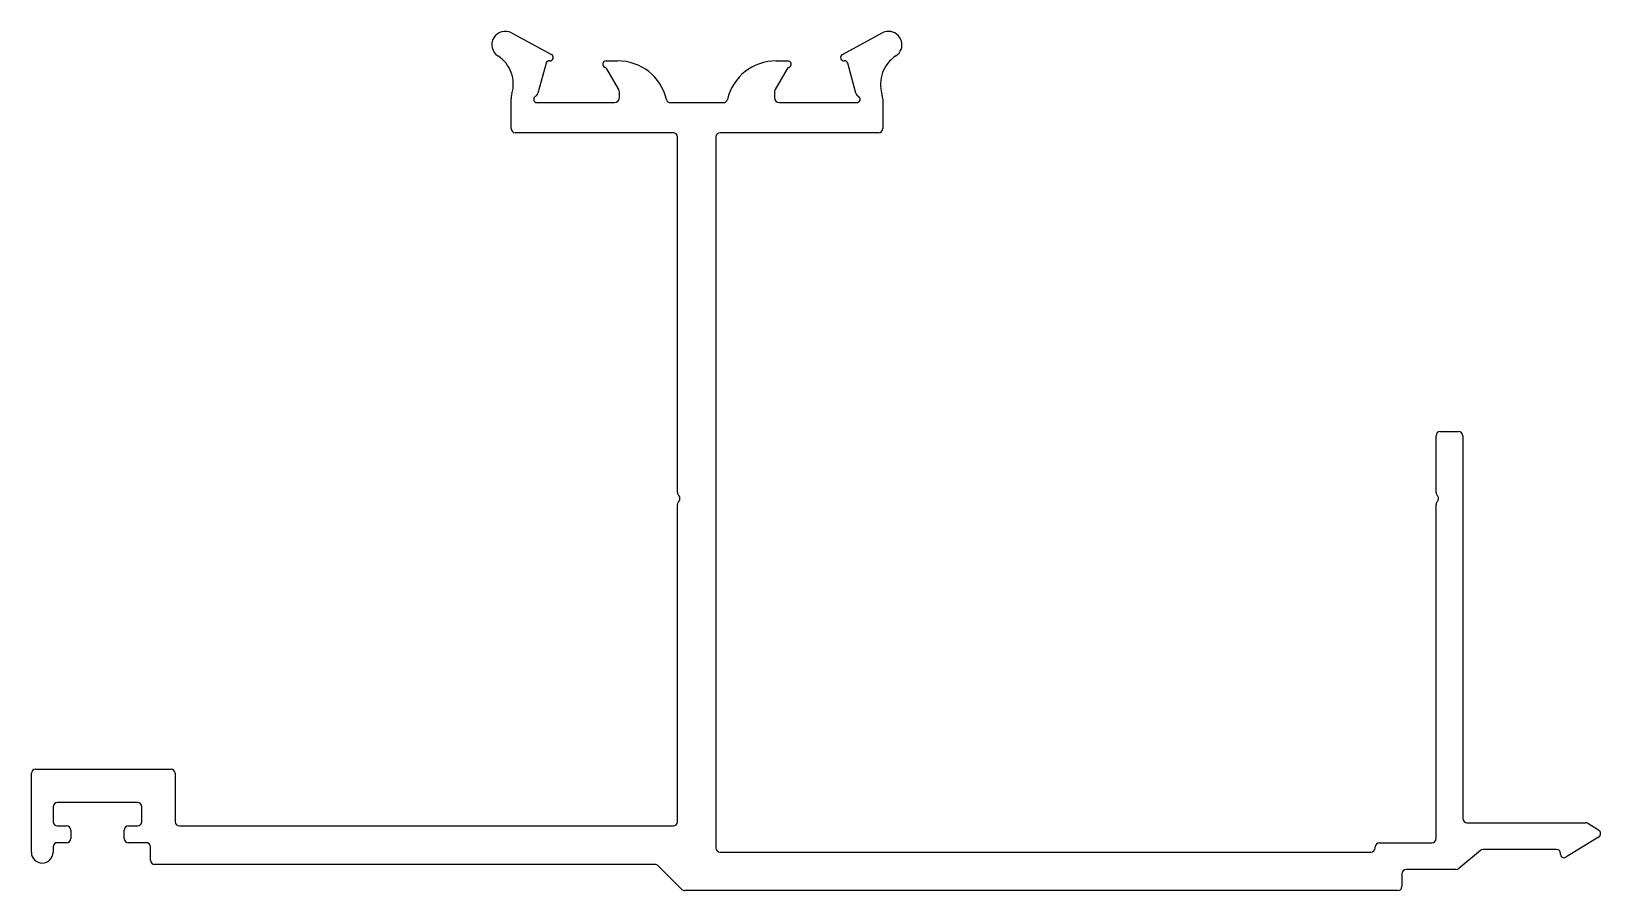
# Model space of a CAD drawing. Header units: inches. Extents: x -44 to 49.9, y 0.1 to 51.5.
import ezdxf

# ---------------------------------------------------------------- set-up
doc = ezdxf.new("R2010")
doc.units = ezdxf.units.IN
doc.header["$MEASUREMENT"] = 0
doc.layers.add('CLIP', color=7, linetype='Continuous')

msp = doc.modelspace()

# ---------------------------------------------------------------- linework, layer by layer
at = {"layer": 'CLIP', "color": 7, "linetype": 'Continuous'}
for p, q in [((-15.266, 51.41), (-12.882, 50.119)), ((4.511, 50.119), (6.895, 51.41)), ((-9.62, 49.743), (-8.927, 49.743)), ((0.557, 49.743), (1.25, 49.743)), ((-13.202, 49.597), (-13.695, 47.803)), ((-8.86, 48.027), (-9.575, 49.264)), ((1.204, 49.264), (0.49, 48.027)), ((5.324, 47.803), (4.832, 49.597)), ((-8.82, 47.543), (-8.82, 47.877)), ((0.45, 47.877), (0.45, 47.543)), ((-15.295, 45.693), (-15.295, 47.474)), ((-13.747, 47.243), (-9.12, 47.243)), ((-5.765, 47.243), (-2.606, 47.243)), ((0.75, 47.243), (5.376, 47.243)), ((6.924, 47.474), (6.924, 45.693)), ((-5.594, 45.443), (-15.045, 45.443)), ((-5.344, 23.913), (-5.344, 45.193)), ((-3.044, 45.193), (-3.044, 2.643)), ((6.674, 45.443), (-2.794, 45.443)), ((40.009, 23.913), (40.009, 27.309)), ((40.259, 27.559), (41.359, 27.559)), ((41.609, 27.309), (41.609, 4.408)), ((-5.344, 4.213), (-5.344, 23.205)), ((40.009, 3.204), (40.009, 23.205)), ((-43.979, 2.395), (-43.979, 7.113)), ((-43.729, 7.363), (-35.629, 7.363)), ((-35.379, 7.113), (-35.379, 4.213)), ((-42.679, 5.113), (-42.679, 4.213)), ((-37.629, 5.363), (-42.429, 5.363)), ((-37.379, 4.217), (-37.379, 5.113)), ((-42.429, 3.963), (-41.879, 3.963)), ((-38.179, 3.963), (-37.633, 3.963)), ((-35.129, 3.963), (-5.594, 3.963)), ((41.859, 4.158), (48.949, 4.158)), ((49.08, 4.121), (49.731, 3.721)), ((-41.879, 2.963), (-42.429, 2.963)), ((-41.629, 3.713), (-41.629, 3.213)), ((-38.429, 3.213), (-38.429, 3.713)), ((-37.11, 2.963), (-38.179, 2.963)), ((36.618, 2.954), (39.759, 2.954)), ((49.731, 3.295), (47.765, 2.087)), ((-42.679, 2.713), (-42.679, 2.395)), ((-36.86, 1.913), (-36.86, 2.713)), ((-2.794, 2.393), (36.118, 2.393)), ((36.368, 2.643), (36.368, 2.704)), ((42.66, 2.499), (41.364, 1.412)), ((47.21, 2.558), (42.82, 2.558)), ((47.46, 2.258), (47.46, 2.308)), ((-6.69, 1.663), (-36.61, 1.663)), ((-5.09, 0.166), (-6.514, 1.59)), ((37.968, 1.104), (37.968, 0.343)), ((41.203, 1.354), (38.218, 1.354)), ((37.718, 0.093), (-4.913, 0.093))]:
    msp.add_line(p, q, dxfattribs=at)
for centre, radius, start, end in [((-15.647, 50.706), 0.8, 61.56358, 237.19384), ((7.276, 50.706), 0.8, 90, 118.43642), ((7.276, 50.706), 0.8, 302.80616, 90), ((-17.164, 48.353), 2, 342.97114, 57.19384), ((-13.009, 49.544), 0.2, 85.3109, 164.64258), ((-12.977, 49.943), 0.2, 265.3109, 61.56358), ((-9.62, 49.543), 0.2, 90, 251.40961), ((-8.927, 46.743), 3, 13.34315, 89.99995), ((0.557, 46.743), 3, 90.00005, 166.65685), ((1.25, 49.543), 0.2, 288.59039, 90), ((4.606, 49.943), 0.2, 118.43642, 274.6891), ((4.639, 49.544), 0.2, 15.35742, 94.6891), ((8.793, 48.353), 2, 122.80616, 197.02886), ((-9.748, 49.164), 0.2, 30.00002, 71.40961), ((1.377, 49.164), 0.2, 108.59039, 149.99998), ((-9.12, 47.877), 0.3, 0, 30.00002), ((0.75, 47.877), 0.3, 149.99998, 180), ((-14.295, 47.474), 1, 162.97114, 180), ((-13.747, 47.443), 0.2, 118.39898, 270), ((-13.984, 47.883), 0.3, 298.39898, 344.64258), ((-9.12, 47.543), 0.3, 270, 0), ((-5.765, 47.493), 0.25, 193.34315, 270), ((-2.606, 47.493), 0.25, 270, 346.65685), ((0.75, 47.543), 0.3, 180, 270), ((5.614, 47.883), 0.3, 195.35742, 241.60102), ((5.376, 47.443), 0.2, 270, 61.60102), ((5.924, 47.474), 1, 360, 17.02886), ((-15.045, 45.693), 0.25, 180, 270), ((-5.594, 45.193), 0.25, 0, 90), ((-2.794, 45.193), 0.25, 90, 180), ((6.674, 45.693), 0.25, 270, 0), ((40.259, 27.309), 0.25, 90, 180), ((41.359, 27.309), 0.25, 0, 90), ((-5.094, 23.913), 0.25, 180, 225), ((-5.448, 23.559), 0.25, 315, 45), ((40.259, 23.913), 0.25, 180, 225), ((39.905, 23.559), 0.25, 0, 45), ((39.905, 23.559), 0.25, 315, 0), ((-5.094, 23.205), 0.25, 135, 180), ((40.259, 23.205), 0.25, 135, 180), ((-43.729, 7.113), 0.25, 90, 180), ((-35.629, 7.113), 0.25, 0, 90), ((-42.429, 5.113), 0.25, 90, 180), ((-37.629, 5.113), 0.25, 0, 90), ((-42.429, 4.213), 0.25, 180, 270), ((-41.879, 3.713), 0.25, 0, 90), ((-38.179, 3.713), 0.25, 90, 180), ((-37.633, 4.217), 0.254, 270, 360), ((-35.129, 4.213), 0.25, 180, 270), ((-5.594, 4.213), 0.25, 270, 360), ((41.859, 4.408), 0.25, 180, 270), ((48.949, 3.908), 0.25, 58.44518, 90), ((-42.429, 2.713), 0.25, 90, 180), ((-41.879, 3.213), 0.25, 270, 360), ((-38.179, 3.213), 0.25, 180, 270), ((-37.11, 2.713), 0.25, 0, 90), ((36.618, 2.704), 0.25, 90, 180), ((39.759, 3.204), 0.25, 270, 0), ((49.6, 3.508), 0.25, 360, 58.44518), ((49.6, 3.508), 0.25, 301.55482, 0), ((-43.329, 2.395), 0.65, 180, 270), ((-43.329, 2.395), 0.65, 270, 360), ((-36.61, 1.913), 0.25, 180, 270), ((-2.794, 2.643), 0.25, 180, 270), ((36.118, 2.643), 0.25, 270, 0), ((42.82, 2.308), 0.25, 90, 130.00001), ((47.21, 2.308), 0.25, 360, 90), ((47.66, 2.258), 0.2, 179.99993, 270), ((47.66, 2.258), 0.2, 270, 301.55482), ((-6.69, 1.413), 0.25, 44.99998, 90), ((38.218, 1.104), 0.25, 90, 180), ((41.203, 1.604), 0.25, 270, 310.00001), ((-4.913, 0.343), 0.25, 224.99998, 270), ((37.718, 0.343), 0.25, 270, 0)]:
    msp.add_arc(centre, radius, start, end, dxfattribs=at)

doc.saveas('drawing.dxf')
